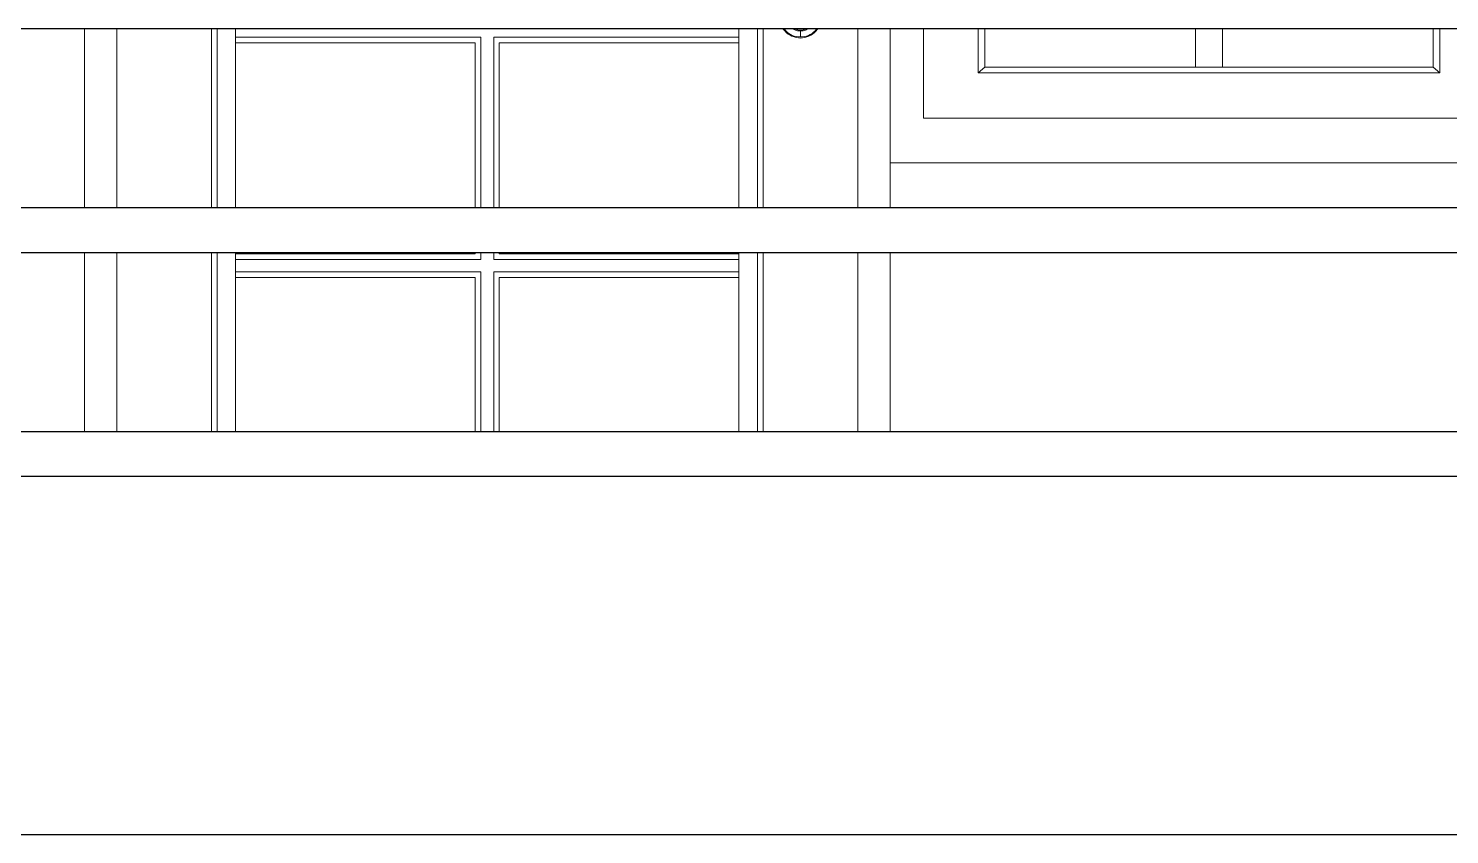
# Model space of a CAD drawing. Header units: inches. Extents: x -5096374 to -5070857, y -3259973 to -3243900.
# Drawn here: x -5072297.2 to -5072233.7, y -3259178.1 to -3259142.1 of the extents above; entities that cross this region are included whole.
import ezdxf

# ---------------------------------------------------------------- set-up
doc = ezdxf.new("R2010")
doc.units = ezdxf.units.IN
doc.header["$LTSCALE"] = 2
doc.header["$MEASUREMENT"] = 0
doc.layers.get('0').update_dxf_attribs({"linetype": 'CONTINUOUS'})
doc.layers.add('window', color=4, linetype='CONTINUOUS', lineweight=13)

msp = doc.modelspace()

# ---------------------------------------------------------------- linework, layer by layer
at = {"ltscale": 0.5}
for p, q in [((-5072498.635, -3259142.096), (-5072073.957, -3259142.096)), ((-5072498.635, -3259150.096), (-5072073.957, -3259150.096)), ((-5072498.635, -3259152.096), (-5072073.957, -3259152.096)), ((-5072498.635, -3259160.096), (-5072073.957, -3259160.096)), ((-5072498.635, -3259162.096), (-5072073.957, -3259162.096)), ((-5072503.54, -3259178.096), (-5072068.957, -3259178.096))]:
    msp.add_line(p, q, dxfattribs=at)
at = {"layer": 'window'}
for p, q in [((-5072294.715, -3259150.096), (-5072294.715, -3259142.096)), ((-5072293.269, -3259150.096), (-5072293.269, -3259142.096)), ((-5072289.039, -3259150.096), (-5072289.039, -3259142.096)), ((-5072288.787, -3259142.096), (-5072288.787, -3259150.096)), ((-5072287.959, -3259150.096), (-5072287.959, -3259142.096)), ((-5072265.471, -3259150.096), (-5072265.471, -3259142.096)), ((-5072264.643, -3259150.096), (-5072264.643, -3259142.096)), ((-5072264.391, -3259142.096), (-5072264.391, -3259150.096)), ((-5072263.471, -3259142.151), (-5072263.507, -3259142.096)), ((-5072263.41, -3259142.224), (-5072263.471, -3259142.151)), ((-5072263.38, -3259142.198), (-5072263.438, -3259142.128)), ((-5072263.315, -3259142.261), (-5072263.38, -3259142.198)), ((-5072263.029, -3259142.136), (-5072263.082, -3259142.103)), ((-5072262.972, -3259142.164), (-5072263.029, -3259142.136)), ((-5072263.013, -3259142.096), (-5072263.008, -3259142.1)), ((-5072263.008, -3259142.1), (-5072262.955, -3259142.126)), ((-5072262.913, -3259142.186), (-5072262.972, -3259142.164)), ((-5072262.955, -3259142.126), (-5072262.9, -3259142.146)), ((-5072262.852, -3259142.201), (-5072262.913, -3259142.186)), ((-5072262.9, -3259142.146), (-5072262.843, -3259142.16)), ((-5072262.789, -3259142.21), (-5072262.852, -3259142.201)), ((-5072262.843, -3259142.16), (-5072262.785, -3259142.169)), ((-5072262.722, -3259142.213), (-5072262.789, -3259142.21)), ((-5072262.785, -3259142.169), (-5072262.722, -3259142.171)), ((-5072262.722, -3259142.171), (-5072262.659, -3259142.169)), ((-5072262.655, -3259142.21), (-5072262.722, -3259142.213)), ((-5072262.722, -3259142.478), (-5072262.722, -3259142.213)), ((-5072262.659, -3259142.169), (-5072262.601, -3259142.16)), ((-5072262.593, -3259142.201), (-5072262.655, -3259142.21)), ((-5072262.601, -3259142.16), (-5072262.544, -3259142.146)), ((-5072262.531, -3259142.186), (-5072262.593, -3259142.201)), ((-5072262.544, -3259142.146), (-5072262.489, -3259142.126)), ((-5072262.472, -3259142.164), (-5072262.531, -3259142.186)), ((-5072262.489, -3259142.126), (-5072262.437, -3259142.1)), ((-5072262.415, -3259142.136), (-5072262.472, -3259142.164)), ((-5072262.437, -3259142.1), (-5072262.431, -3259142.096)), ((-5072262.362, -3259142.103), (-5072262.415, -3259142.136)), ((-5072262.354, -3259142.096), (-5072262.362, -3259142.103)), ((-5072262.064, -3259142.198), (-5072262.13, -3259142.261)), ((-5072262.006, -3259142.128), (-5072262.064, -3259142.198)), ((-5072261.973, -3259142.151), (-5072262.034, -3259142.224)), ((-5072261.985, -3259142.096), (-5072262.006, -3259142.128)), ((-5072261.937, -3259142.096), (-5072261.973, -3259142.151)), ((-5072260.161, -3259142.096), (-5072260.161, -3259150.096)), ((-5072258.715, -3259142.096), (-5072258.715, -3259150.096)), ((-5072257.215, -3259142.096), (-5072257.215, -3259146.096)), ((-5072254.781, -3259142.096), (-5072254.781, -3259144.073)), ((-5072254.477, -3259142.096), (-5072254.477, -3259143.82)), ((-5072245.074, -3259142.096), (-5072245.074, -3259143.82)), ((-5072243.857, -3259142.096), (-5072243.857, -3259143.82)), ((-5072234.453, -3259143.82), (-5072234.453, -3259142.096)), ((-5072234.149, -3259144.073), (-5072234.149, -3259142.096)), ((-5072277.003, -3259142.492), (-5072287.959, -3259142.492)), ((-5072277.255, -3259142.737), (-5072287.959, -3259142.737)), ((-5072277.255, -3259142.737), (-5072277.255, -3259150.096)), ((-5072277.003, -3259150.096), (-5072277.003, -3259142.492)), ((-5072265.471, -3259142.492), (-5072276.427, -3259142.492)), ((-5072276.427, -3259142.492), (-5072276.427, -3259150.096)), ((-5072265.471, -3259142.737), (-5072276.175, -3259142.737)), ((-5072276.175, -3259142.737), (-5072276.175, -3259150.096)), ((-5072263.342, -3259142.29), (-5072263.41, -3259142.224)), ((-5072263.267, -3259142.35), (-5072263.342, -3259142.29)), ((-5072263.243, -3259142.318), (-5072263.315, -3259142.261)), ((-5072263.185, -3259142.401), (-5072263.267, -3259142.35)), ((-5072263.165, -3259142.366), (-5072263.243, -3259142.318)), ((-5072263.099, -3259142.443), (-5072263.185, -3259142.401)), ((-5072263.083, -3259142.407), (-5072263.165, -3259142.366)), ((-5072263.008, -3259142.476), (-5072263.099, -3259142.443)), ((-5072262.996, -3259142.439), (-5072263.083, -3259142.407)), ((-5072262.915, -3259142.5), (-5072263.008, -3259142.476)), ((-5072262.907, -3259142.461), (-5072262.996, -3259142.439)), ((-5072262.722, -3259142.528), (-5072262.915, -3259142.5)), ((-5072262.815, -3259142.475), (-5072262.907, -3259142.461)), ((-5072262.722, -3259142.478), (-5072262.815, -3259142.475)), ((-5072262.629, -3259142.475), (-5072262.722, -3259142.478)), ((-5072262.53, -3259142.5), (-5072262.722, -3259142.528)), ((-5072262.538, -3259142.461), (-5072262.629, -3259142.475)), ((-5072262.448, -3259142.439), (-5072262.538, -3259142.461)), ((-5072262.436, -3259142.476), (-5072262.53, -3259142.5)), ((-5072262.362, -3259142.407), (-5072262.448, -3259142.439)), ((-5072262.345, -3259142.443), (-5072262.436, -3259142.476)), ((-5072262.279, -3259142.366), (-5072262.362, -3259142.407)), ((-5072262.259, -3259142.401), (-5072262.345, -3259142.443)), ((-5072262.201, -3259142.318), (-5072262.279, -3259142.366)), ((-5072262.178, -3259142.35), (-5072262.259, -3259142.401)), ((-5072262.13, -3259142.261), (-5072262.201, -3259142.318)), ((-5072262.102, -3259142.29), (-5072262.178, -3259142.35)), ((-5072262.034, -3259142.224), (-5072262.102, -3259142.29)), ((-5072254.781, -3259144.073), (-5072254.477, -3259143.82)), ((-5072254.781, -3259144.073), (-5072234.149, -3259144.073)), ((-5072254.477, -3259143.82), (-5072234.453, -3259143.82)), ((-5072234.149, -3259144.073), (-5072234.453, -3259143.82)), ((-5072257.215, -3259146.096), (-5072206.215, -3259146.096)), ((-5072204.715, -3259148.096), (-5072258.715, -3259148.096)), ((-5072294.715, -3259160.096), (-5072294.715, -3259152.096)), ((-5072293.269, -3259160.096), (-5072293.269, -3259152.096)), ((-5072289.039, -3259160.096), (-5072289.039, -3259152.096)), ((-5072288.787, -3259152.096), (-5072288.787, -3259160.096)), ((-5072287.959, -3259160.096), (-5072287.959, -3259152.096)), ((-5072277.255, -3259152.166), (-5072287.959, -3259152.166)), ((-5072277.255, -3259152.096), (-5072277.255, -3259152.166)), ((-5072277.003, -3259152.41), (-5072277.003, -3259152.096)), ((-5072276.427, -3259152.096), (-5072276.427, -3259152.41)), ((-5072276.175, -3259152.096), (-5072276.175, -3259152.166)), ((-5072265.471, -3259152.166), (-5072276.175, -3259152.166)), ((-5072265.471, -3259160.096), (-5072265.471, -3259152.096)), ((-5072264.643, -3259160.096), (-5072264.643, -3259152.096)), ((-5072264.391, -3259152.096), (-5072264.391, -3259160.096)), ((-5072260.161, -3259152.096), (-5072260.161, -3259160.096)), ((-5072258.715, -3259152.096), (-5072258.715, -3259160.096)), ((-5072287.959, -3259152.41), (-5072277.003, -3259152.41)), ((-5072277.003, -3259152.969), (-5072287.959, -3259152.969)), ((-5072277.003, -3259160.096), (-5072277.003, -3259152.969)), ((-5072276.427, -3259152.41), (-5072265.471, -3259152.41)), ((-5072265.471, -3259152.969), (-5072276.427, -3259152.969)), ((-5072276.427, -3259152.969), (-5072276.427, -3259160.096)), ((-5072277.255, -3259153.214), (-5072287.959, -3259153.214)), ((-5072277.255, -3259153.214), (-5072277.255, -3259160.096)), ((-5072265.471, -3259153.214), (-5072276.175, -3259153.214)), ((-5072276.175, -3259153.214), (-5072276.175, -3259160.096))]:
    msp.add_line(p, q, dxfattribs=at)

doc.saveas('drawing.dxf')
